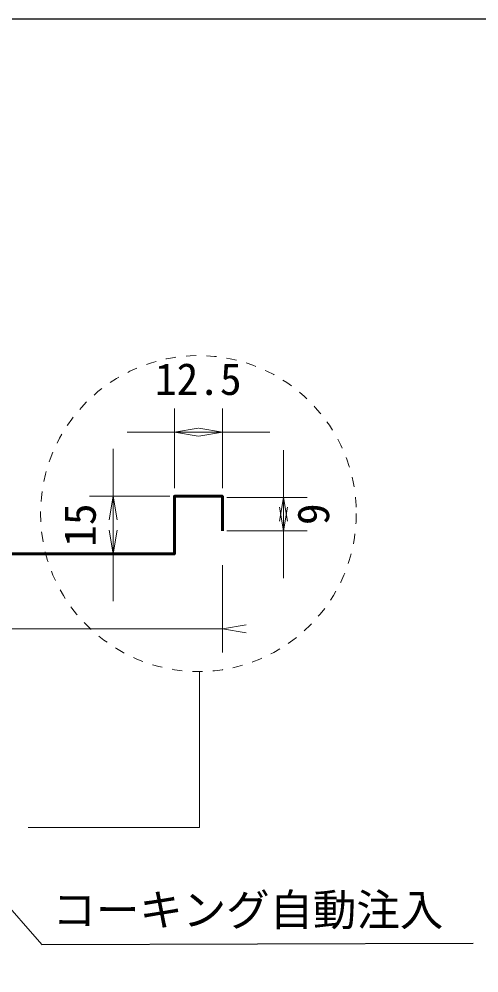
# Model space of a CAD drawing. Units: millimetres on the paper. Extents: x -210 to 210, y -148 to 148.
# Drawn here: x 87 to 145.2, y -35.1 to 85.7 of the extents above; entities that cross this region are included whole.
import ezdxf
from ezdxf.enums import TextEntityAlignment as Align

# ---------------------------------------------------------------- set-up
doc = ezdxf.new("R2010")
doc.units = ezdxf.units.MM
doc.linetypes.add('USER1', pattern=[2.574516, 1.287258, -1.287258])
doc.layers.add('0-1_0', color=7, linetype='Continuous', lineweight=25)
doc.layers.add('0-2_レイヤー 1', color=7, linetype='Continuous', lineweight=13)
doc.styles.add('ＭＳ ゴシック', font='')
doc.styles.get('ＭＳ ゴシック').set_extended_font_data('MS Gothic')

# ---------------------------------------------------------------- blocks, each defined once
blk = doc.blocks.new('open_arrow')
at = {"color": 0, "linetype": 'Continuous', "lineweight": -2}
blk.add_lwpolyline([(7.5, 1.25), (0, 0), (7.5, -1.25)], dxfattribs=at)

msp = doc.modelspace()

# ---------------------------------------------------------------- linework, layer by layer
at = {"layer": '0-1_0'}
msp.add_line((89.89, -31.477), (144.499, -31.295), dxfattribs=at)
msp.add_lwpolyline([(-130.1, -109.286), (149.9, -109.286), (149.9, 85.714), (-130.1, 85.714)], close=True, dxfattribs=at)
at = {"layer": '0-2_レイヤー 1'}
for p, q in [((106.668, 26.327), (106.668, 36.415)), ((112.742, 26.327), (112.742, 36.415)), ((100.668, 33.415), (118.742, 33.415)), ((98.917, 12.005), (98.917, 31.294)), ((120.474, 14.921), (120.474, 31.125)), ((106.104, 25.294), (95.917, 25.294)), ((113.287, 25.125), (123.474, 25.125)), ((113.287, 20.921), (123.474, 20.921)), ((106.668, 18.005), (95.917, 18.005)), ((112.742, 16.572), (112.742, 5.521)), ((-114.44, 8.521), (112.742, 8.521))]:
    msp.add_line(p, q, dxfattribs=at)
at = {"layer": '0-2_レイヤー 1', "lineweight": 18}
msp.add_line((89.89, -31.477), (81.202, -21.549), dxfattribs=at)
at = {"layer": '0-2_レイヤー 1', "lineweight": 60}
msp.add_lwpolyline([(-1.456, 23.807), (-1.456, 18.005), (106.668, 18.005), (106.668, 25.294), (112.742, 25.294), (112.742, 20.921)], dxfattribs=at)
at = {"layer": '0-2_レイヤー 1', "lineweight": 18}
msp.add_lwpolyline([(109.846, 3.108), (109.846, -16.65), (88.144, -16.65)], dxfattribs=at)
at = {"layer": '0-2_レイヤー 1', "linetype": 'USER1', "lineweight": 20}
msp.add_circle((109.705, 23.107), 20, dxfattribs=at)

# ---------------------------------------------------------------- block references
at = {"layer": '0-2_レイヤー 1', "xscale": 0.4, "yscale": 0.4}
for p in [(106.668, 33.415), (112.742, 8.521)]:
    msp.add_blockref('open_arrow', p, dxfattribs=at)
for p, rotation in [((112.742, 33.415), 180), ((98.917, 25.294), 270), ((120.474, 25.125), 270), ((120.474, 20.921), 90), ((98.917, 18.005), 90)]:
    msp.add_blockref('open_arrow', p, dxfattribs=dict(at, rotation=rotation))

# ---------------------------------------------------------------- texts
at = {"layer": '0-2_レイヤー 1', "style": 'ＭＳ ゴシック'}
for s, p in [('12.5', (104.205, 36.915)), ('コーキング自動注入', (91.222, -30.295))]:
    msp.add_text(s, height=4.032, dxfattribs=at).set_placement(p, align=Align.BOTTOM_LEFT)
for s, p in [('15', (97.917, 18.899)), ('9', (127.474, 21.648))]:
    msp.add_text(s, height=4.032, rotation=90, dxfattribs=at).set_placement(p, align=Align.BOTTOM_LEFT)

doc.saveas('drawing.dxf')
